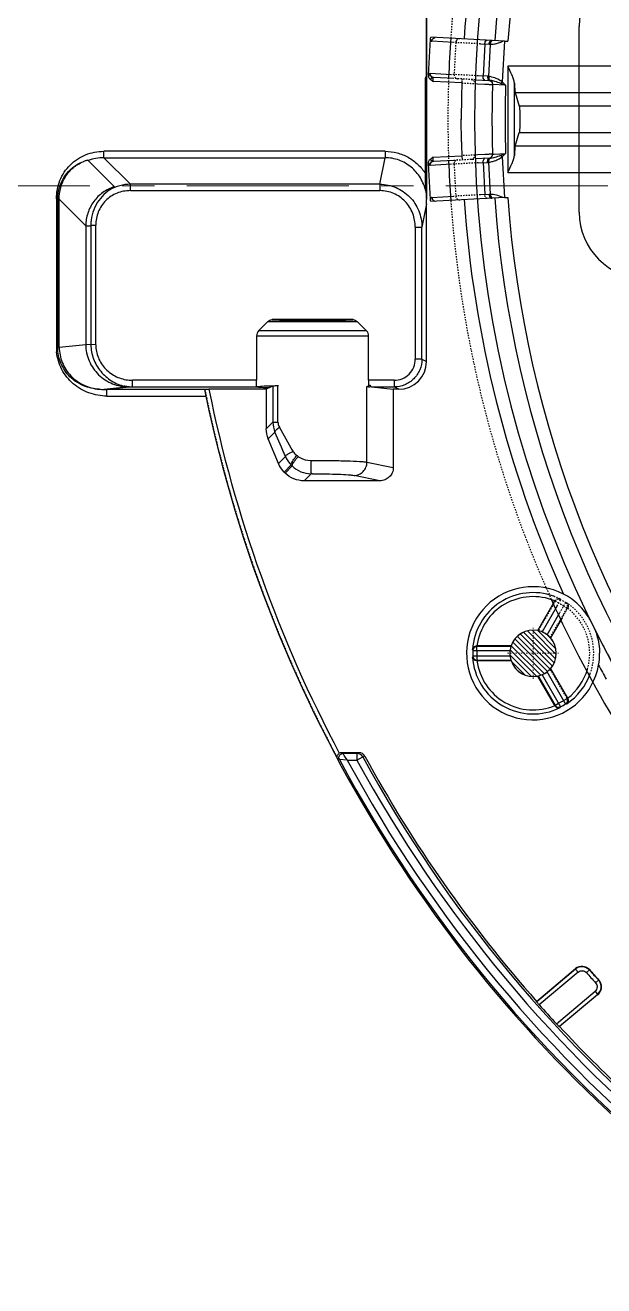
# Model space of a CAD drawing. Header units: millimetres. Extents: x 2432 to 4206, y 1282 to 1824.
# Drawn here: x 3721.6 to 3765.1, y 1462.1 to 1557 of the extents above; entities that cross this region are included whole.
import ezdxf

# ---------------------------------------------------------------- set-up
doc = ezdxf.new("R2010")
doc.units = ezdxf.units.MM
doc.linetypes.add('CENTER', pattern=[0.6, 0.375, -0.075, 0.075, -0.075])
doc.linetypes.add('HIDDEN', pattern=[0.2, 0.1, -0.1])
doc.layers.add('21', color=7, linetype='Continuous')
doc.layers.add('insert', color=85, linetype='Continuous', lineweight=20)

# ---------------------------------------------------------------- blocks, each defined once
blk = doc.blocks.new('insert_cir_3.5')
at = {"layer": 'insert'}
h = blk.add_hatch(dxfattribs=at)
h.set_pattern_fill('_ANSI31', color=123, scale=0.0875, angle=90, style=0)
h.set_pattern_definition([(135, (-3527.1127, 221.18007), (-0.196443103, -0.196443103), [])])
h.paths.add_polyline_path([(-1.75, 0, 1), (1.75, 0, 1)])
at = {"layer": 'insert', "color": 1, "linetype": 'CENTER', "ltscale": 0.108846}
for p, q in [((0, -1.925), (0, 1.925)), ((-1.925, 0), (1.925, 0))]:
    blk.add_line(p, q, dxfattribs=at)
at = {"layer": 'insert'}
blk.add_circle((0, 0), 1.75, dxfattribs=at)

msp = doc.modelspace()

# ---------------------------------------------------------------- linework, layer by layer
at = {"color": 6}
msp.add_line((3763.285, 1542.886), (3763.285, 1556.886), dxfattribs=at)
for centre, start, end in [((3768.285, 1556.886), 90, 180), ((3768.285, 1542.886), 180, 270)]:
    msp.add_arc(centre, 5, start, end, dxfattribs=at)
at = {"layer": '21', "color": 7, "linetype": 'Continuous'}
for p, q in [((3751.773, 1569.735), (3751.773, 1543.86)), ((3751.757, 1563.829), (3751.757, 1553.147)), ((3751.932, 1553.217), (3752.073, 1555.913)), ((3757.653, 1555.775), (3752.105, 1556.066)), ((3753.852, 1555.672), (3752.195, 1555.759)), ((3755.854, 1555.567), (3756.505, 1555.533)), ((3756.174, 1555.551), (3756.048, 1553.142)), ((3756.475, 1553.115), (3756.602, 1555.532)), ((3757.65, 1555.775), (3757.489, 1552.701)), ((3757.65, 1555.775), (3757.912, 1555.762)), ((3757.901, 1553.898), (3757.901, 1545.874)), ((3766.348, 1553.898), (3757.901, 1553.898)), ((3751.757, 1553.147), (3751.715, 1553.006)), ((3751.715, 1545.792), (3751.715, 1553.006)), ((3752.069, 1553.35), (3753.663, 1553.267)), ((3752.275, 1552.736), (3752.29, 1553.028)), ((3754.445, 1552.622), (3752.275, 1552.736)), ((3753.845, 1552.955), (3752.339, 1553.034)), ((3754.453, 1552.777), (3754.445, 1552.622)), ((3755.449, 1552.871), (3756.518, 1552.815)), ((3756.379, 1553.125), (3755.665, 1553.162)), ((3757.489, 1552.701), (3757.385, 1552.587)), ((3755.434, 1552.576), (3755.618, 1552.567)), ((3755.618, 1552.567), (3756.172, 1552.538)), ((3756.172, 1552.538), (3756.459, 1552.523)), ((3756.459, 1552.523), (3756.502, 1552.52)), ((3756.502, 1552.52), (3756.756, 1552.507)), ((3757.744, 1552.449), (3756.756, 1552.507)), ((3758.401, 1547.171), (3758.401, 1552.601)), ((3758.463, 1551.918), (3758.773, 1550.876)), ((3758.463, 1551.918), (3766.29, 1551.918)), ((3766.083, 1550.876), (3758.773, 1550.876)), ((3754.418, 1548.184), (3754.402, 1549.886)), ((3758.463, 1547.854), (3758.773, 1548.896)), ((3758.773, 1548.896), (3766.083, 1548.896)), ((3727.483, 1546.997), (3727.483, 1547.48)), ((3748.666, 1547.48), (3727.483, 1547.48)), ((3727.483, 1546.997), (3729.48, 1545.001)), ((3727.483, 1546.997), (3748.666, 1546.997)), ((3748.275, 1545.001), (3748.666, 1546.997)), ((3748.666, 1547.48), (3748.666, 1546.997)), ((3752.275, 1547.036), (3754.445, 1547.15)), ((3752.29, 1546.744), (3752.275, 1547.036)), ((3754.445, 1547.15), (3754.461, 1546.849)), ((3755.618, 1547.205), (3755.434, 1547.196)), ((3756.172, 1547.234), (3755.618, 1547.205)), ((3756.207, 1547.236), (3756.172, 1547.234)), ((3756.459, 1547.249), (3756.207, 1547.236)), ((3756.502, 1547.252), (3756.459, 1547.249)), ((3756.756, 1547.265), (3756.502, 1547.252)), ((3756.756, 1547.265), (3756.876, 1547.272)), ((3756.876, 1547.272), (3757.744, 1547.323)), ((3757.385, 1547.185), (3757.744, 1547.323)), ((3757.489, 1547.071), (3757.385, 1547.185)), ((3757.489, 1547.071), (3757.65, 1543.997)), ((3766.29, 1547.854), (3758.463, 1547.854)), ((3726.306, 1546.787), (3728.28, 1544.814)), ((3752.073, 1543.859), (3751.932, 1546.556)), ((3753.663, 1546.505), (3752.069, 1546.422)), ((3752.339, 1546.738), (3753.845, 1546.817)), ((3756.518, 1546.957), (3755.449, 1546.901)), ((3755.665, 1546.61), (3756.379, 1546.647)), ((3756.048, 1546.63), (3756.174, 1544.221)), ((3756.602, 1544.24), (3756.475, 1546.657)), ((3757.901, 1545.874), (3766.348, 1545.874)), ((3729.48, 1544.518), (3729.48, 1545.001)), ((3748.275, 1545.001), (3729.48, 1545.001)), ((3729.48, 1544.518), (3748.275, 1544.518)), ((3748.275, 1545.001), (3748.275, 1544.518)), ((3756.505, 1544.239), (3755.854, 1544.205)), ((3723.909, 1543.906), (3723.909, 1532.724)), ((3723.909, 1543.906), (3724.005, 1543.906)), ((3724.005, 1532.724), (3724.005, 1543.906)), ((3724.005, 1543.866), (3724.122, 1543.866)), ((3724.122, 1532.728), (3724.122, 1543.866)), ((3726.118, 1541.869), (3724.122, 1543.866)), ((3751.788, 1543.532), (3751.442, 1541.76)), ((3751.788, 1531.662), (3751.788, 1543.532)), ((3757.653, 1543.997), (3752.105, 1543.706)), ((3752.195, 1544.013), (3753.852, 1544.1)), ((3757.65, 1543.997), (3757.912, 1544.011)), ((3726.118, 1541.869), (3726.118, 1532.923)), ((3726.118, 1541.869), (3726.506, 1541.869)), ((3726.506, 1541.91), (3726.506, 1532.919)), ((3726.506, 1541.91), (3726.872, 1541.91)), ((3726.872, 1532.919), (3726.872, 1541.91)), ((3750.942, 1541.76), (3750.942, 1531.834)), ((3750.942, 1541.76), (3751.442, 1541.76)), ((3751.442, 1531.835), (3751.442, 1541.76)), ((3739.132, 1533.953), (3739.843, 1534.664)), ((3739.843, 1534.664), (3746.562, 1534.664)), ((3746.258, 1534.808), (3740.147, 1534.808)), ((3746.562, 1534.664), (3747.274, 1533.953)), ((3747.274, 1533.953), (3739.132, 1533.953)), ((3724.122, 1532.728), (3726.118, 1532.923)), ((3726.872, 1532.919), (3726.118, 1532.923)), ((3738.984, 1533.598), (3738.984, 1530.236)), ((3738.984, 1533.598), (3747.421, 1533.598)), ((3747.421, 1530.236), (3747.421, 1533.598)), ((3724.122, 1532.728), (3723.909, 1532.724)), ((3751.442, 1531.835), (3750.942, 1531.835)), ((3751.442, 1531.835), (3751.788, 1531.662)), ((3729.648, 1529.737), (3729.648, 1530.236)), ((3738.984, 1530.236), (3729.648, 1530.236)), ((3749.342, 1530.236), (3747.421, 1530.236)), ((3749.342, 1530.236), (3749.342, 1529.737)), ((3729.376, 1529.74), (3727.48, 1529.555)), ((3729.648, 1529.737), (3727.714, 1529.548)), ((3727.714, 1529.048), (3727.714, 1529.548)), ((3735.077, 1529.548), (3727.714, 1529.548)), ((3727.714, 1529.048), (3735.167, 1529.048)), ((3729.648, 1529.737), (3739.03, 1529.737)), ((3735.077, 1529.548), (3735.084, 1529.556)), ((3739.715, 1529.564), (3735.39, 1529.564)), ((3739.953, 1529.687), (3739.715, 1529.564)), ((3739.715, 1529.564), (3739.715, 1526.591)), ((3739.953, 1529.691), (3740.214, 1529.821)), ((3740.214, 1529.821), (3740.214, 1527.09)), ((3740.597, 1527.09), (3740.597, 1529.84)), ((3747.298, 1524.079), (3747.298, 1529.78)), ((3747.424, 1529.753), (3747.424, 1529.879)), ((3747.424, 1529.879), (3747.553, 1529.879)), ((3747.424, 1529.753), (3747.553, 1529.753)), ((3747.553, 1529.879), (3747.553, 1529.753)), ((3747.637, 1529.737), (3749.282, 1529.564)), ((3747.637, 1529.737), (3749.342, 1529.737)), ((3749.282, 1529.564), (3749.282, 1523.662)), ((3749.688, 1529.564), (3749.282, 1529.564)), ((3749.688, 1529.564), (3749.342, 1529.737)), ((3739.715, 1526.591), (3740.214, 1527.09)), ((3740.214, 1527.09), (3740.597, 1527.09)), ((3740.371, 1526.325), (3739.868, 1525.822)), ((3740.628, 1523.986), (3739.867, 1525.823)), ((3740.628, 1523.985), (3741.153, 1524.51)), ((3743.061, 1524.207), (3743.203, 1524.207)), ((3741.063, 1523.333), (3741.593, 1523.863)), ((3741.14, 1523.256), (3741.063, 1523.333)), ((3741.671, 1523.787), (3741.14, 1523.256)), ((3747.298, 1524.079), (3749.282, 1523.662)), ((3743.095, 1523.204), (3742.56, 1522.669)), ((3748.271, 1522.669), (3742.563, 1522.669)), ((3743.201, 1523.204), (3743.095, 1523.204)), ((3748.26, 1522.669), (3746.323, 1523.076)), ((3760.162, 1511.401), (3761.447, 1513.627)), ((3761.626, 1513.259), (3760.493, 1511.298)), ((3760.868, 1511.082), (3761.834, 1512.755)), ((3761.998, 1512.361), (3761.123, 1510.846)), ((3755.254, 1509.974), (3755.286, 1509.918)), ((3758.153, 1510.241), (3755.578, 1510.241)), ((3755.587, 1509.902), (3755.587, 1510.204)), ((3758.076, 1510.204), (3755.587, 1510.204)), ((3755.286, 1509.454), (3755.254, 1509.398)), ((3755.285, 1509.902), (3758.076, 1509.902)), ((3758.076, 1509.47), (3755.285, 1509.47)), ((3755.578, 1509.131), (3758.153, 1509.131)), ((3755.587, 1509.47), (3755.587, 1509.169)), ((3755.587, 1509.169), (3758.076, 1509.169)), ((3760.493, 1508.074), (3761.889, 1505.657)), ((3762.264, 1505.873), (3760.868, 1508.29)), ((3761.123, 1508.526), (3762.408, 1506.3)), ((3761.447, 1505.745), (3760.162, 1507.971)), ((3760.233, 1507.923), (3761.477, 1505.768)), ((3762.113, 1506.135), (3762.374, 1506.285)), ((3761.477, 1505.768), (3761.738, 1505.918)), ((3761.842, 1505.594), (3761.875, 1505.65)), ((3762.277, 1505.882), (3762.341, 1505.882)), ((3745.222, 1501.701), (3745.088, 1501.76)), ((3745.819, 1501.644), (3745.222, 1501.701)), ((3746.701, 1502.199), (3745.365, 1502.199)), ((3746.544, 1502.144), (3745.487, 1502.144)), ((3745.819, 1501.644), (3746.544, 1501.644)), ((3746.544, 1502.144), (3746.701, 1502.199)), ((3746.544, 1502.144), (3746.544, 1501.644)), ((3746.544, 1501.644), (3746.983, 1501.883)), ((3746.983, 1501.883), (3747.14, 1501.938)), ((3760.08, 1483.477), (3763.016, 1485.942)), ((3763.014, 1485.914), (3760.084, 1483.455)), ((3763.206, 1485.685), (3760.271, 1483.222)), ((3763.016, 1485.942), (3763.014, 1485.914)), ((3763.014, 1485.914), (3763.206, 1485.685)), ((3763.828, 1485.641), (3764.05, 1485.841)), ((3764.05, 1485.841), (3764.052, 1485.869)), ((3764.739, 1485.084), (3764.519, 1484.882)), ((3764.768, 1485.083), (3764.739, 1485.084)), ((3760.084, 1483.455), (3760.08, 1483.477)), ((3761.567, 1481.793), (3764.477, 1484.235)), ((3761.782, 1481.583), (3764.669, 1484.006)), ((3764.698, 1484.004), (3761.804, 1481.576)), ((3764.477, 1484.235), (3764.669, 1484.006)), ((3764.669, 1484.006), (3764.698, 1484.004)), ((3761.782, 1481.583), (3761.804, 1481.576))]:
    msp.add_line(p, q, dxfattribs=at)
at = {"layer": '21', "color": 8, "linetype": 'HIDDEN'}
for p, q in [((3755.854, 1555.567), (3753.852, 1555.672)), ((3753.987, 1555.665), (3753.861, 1553.257)), ((3755.665, 1553.162), (3753.663, 1553.267)), ((3755.449, 1552.871), (3753.845, 1552.955)), ((3754.461, 1552.923), (3754.453, 1552.777)), ((3755.665, 1546.61), (3753.663, 1546.505)), ((3753.845, 1546.817), (3755.449, 1546.901)), ((3753.861, 1546.516), (3753.987, 1544.107)), ((3755.854, 1544.205), (3753.852, 1544.1)), ((3738.982, 1529.753), (3738.982, 1529.879)), ((3739.003, 1529.747), (3738.994, 1529.753)), ((3747.294, 1529.78), (3747.553, 1529.753)), ((3736.163, 1524.823), (3736.205, 1524.657)), ((3761.875, 1513.722), (3761.842, 1513.778)), ((3761.477, 1513.604), (3760.2, 1511.393)), ((3761.097, 1510.875), (3762.374, 1513.087)), ((3761.738, 1513.454), (3761.477, 1513.604)), ((3761.626, 1513.259), (3761.889, 1513.715)), ((3762.264, 1513.499), (3761.834, 1512.755)), ((3762.408, 1513.072), (3761.998, 1512.361)), ((3762.374, 1513.087), (3762.113, 1513.238)), ((3762.341, 1513.49), (3762.277, 1513.49)), ((3758.141, 1510.204), (3758.076, 1510.204)), ((3758.076, 1509.169), (3758.141, 1509.169)), ((3762.374, 1506.285), (3761.097, 1508.497)), ((3760.2, 1507.98), (3760.233, 1507.923)), ((3745.365, 1502.199), (3745.487, 1502.144))]:
    msp.add_line(p, q, dxfattribs=at)
for centre, radius, start, end in [((3841.218, 1549.886), 87.821, 218.45894, 155.70987), ((3841.218, 1549.886), 87.821, 163.41825, 175.99977), ((3841.218, 1549.886), 87.821, 177.96806, 182.03194), ((3841.218, 1549.886), 87.821, 184.00023, 204.28941), ((3835.188, 1549.886), 102.147, 191.48202, 194.20348), ((3835.188, 1549.886), 102.147, 194.29903, 208.10835), ((3759.813, 1509.686), 4.568, 63.61568, 70.12934), ((3761.739, 1513.453), 0.302, 90.14585, 149.88313), ((3759.813, 1509.686), 4.231, 57.06867, 62.93133), ((3759.813, 1509.686), 4.533, 57.06867, 62.93133), ((3762.112, 1513.237), 0.302, 359.98784, 56.94687), ((3759.813, 1509.686), 4.568, 340.41084, 56.38432), ((3759.813, 1509.686), 4.266, 343.82563, 52.52313), ((3759.813, 1509.686), 1.75, 77.19948, 78.49609), ((3759.813, 1509.686), 1.75, 161.50391, 162.80052), ((3759.813, 1509.686), 1.75, 41.50391, 42.80052), ((3759.813, 1509.686), 1.75, 197.19948, 198.49609), ((3759.813, 1509.686), 1.75, 317.19948, 318.49609), ((3759.813, 1509.686), 1.75, 281.50391, 282.80052)]:
    msp.add_arc(centre, radius, start, end, dxfattribs=at)
at = {"layer": '21', "color": 7, "linetype": 'Continuous'}
for centre, radius, start, end in [((3841.218, 1549.886), 85.811, 91.12889, 269.34896), ((3841.218, 1549.886), 84.503, 92.75328, 175.97781), ((3841.218, 1549.886), 83.513, 92.75328, 175.96569), ((3841.218, 1549.886), 86.816, 156.29691, 176.00504), ((3841.218, 1549.886), 87.821, 175.99977, 177.96806), ((3756.556, 1557.629), 2.096, 279.94953, 288.33478), ((3752.37, 1553.194), 0.439, 177.02406, 192.25722), ((3756.024, 1550.143), 3.006, 79.40435, 81.36225), ((3841.218, 1549.886), 86.816, 178.19397, 180.00028), ((3841.218, 1549.886), 84.503, 178.22236, 181.77764), ((3794.525, 1648.585), 102.931, 248.84897, 249.0631), ((3841.218, 1549.886), 83.513, 178.2412, 181.7588), ((3841.218, 1549.886), 86.816, 181.12348, 181.80603), ((3756.459, 1547.247), 0.293, 272.96548, 304.03959), ((3756.451, 1547.255), 0.305, 333.25209, 1.91174), ((3841.218, 1549.886), 87.821, 182.03194, 184.00023), ((3729.512, 1541.817), 3.183, 90.59119, 119.85594), ((3756.506, 1541.657), 2.584, 85.65025, 87.87395), ((3841.218, 1549.886), 86.816, 183.99496, 204.30865), ((3841.218, 1549.886), 84.503, 184.02219, 219.32603), ((3841.218, 1549.886), 83.513, 184.03431, 218.97499), ((3739.487, 1533.598), 0.502, 134.96984, 180.00267), ((3746.919, 1533.598), 0.502, 0.00366, 45.0241), ((3729.482, 1532.919), 2.61, 180.00166, 185.57907), ((3727.486, 1532.724), 3.577, 180.00166, 185.57907), ((3727.711, 1532.934), 3.386, 266.08492, 270.05213), ((3729.654, 1533.037), 3.3, 258.87071, 269.89047), ((3835.188, 1549.886), 102.168, 191.76869, 231.29833), ((3835.188, 1549.886), 101.845, 191.5101, 207.94442), ((3554.026, 1444.908), 203.355, 23.04431, 23.60138), ((3587.177, 1438.704), 176.96, 29.14719, 29.82267), ((3743.094, 1525.233), 2.03, 225.45225, 270.00718), ((3759.813, 1509.686), 5.014, 62.87074, 349.69798), ((3759.813, 1509.686), 4.568, 70.12934, 176.38432), ((3759.813, 1509.686), 4.266, 67.47661, 172.52304), ((3841.218, 1549.886), 87.821, 204.28941, 218.45894), ((3758.868, 1509.22), 6.035, 21.55366, 30.49162), ((3759.813, 1509.686), 1.75, 78.49609, 161.50391), ((3759.813, 1509.686), 1.75, 42.80052, 77.19948), ((3843.667, 1551.12), 88.573, 206.61709, 207.06133), ((3755.587, 1509.902), 0.302, 90.08338, 176.93982), ((3759.813, 1509.686), 1.75, 162.80052, 197.19948), ((3759.813, 1509.686), 1.75, 318.49609, 41.50391), ((3759.813, 1509.686), 4.568, 183.61568, 296.38432), ((3759.813, 1509.686), 4.533, 177.06867, 182.93133), ((3755.587, 1509.47), 0.302, 183.07351, 269.88719), ((3759.813, 1509.686), 4.231, 177.06867, 182.93133), ((3759.813, 1509.686), 4.266, 187.47672, 292.52313), ((3759.813, 1509.686), 1.75, 198.49609, 281.50391), ((3759.983, 1509.649), 4.84, 349.77123, 0.44231), ((3759.813, 1509.686), 1.75, 282.80052, 317.19948), ((3759.813, 1509.686), 4.568, 303.61568, 340.41084), ((3759.813, 1509.686), 4.266, 307.47661, 343.82563), ((3841.04, 1549.795), 86.616, 208.25681, 209.05872), ((3761.738, 1505.919), 0.302, 210.11803, 269.92119), ((3759.813, 1509.686), 4.231, 297.06867, 302.93133), ((3759.813, 1509.686), 4.533, 297.06867, 302.93133), ((3762.112, 1506.135), 0.302, 303.0563, 0.03461), ((3835.188, 1549.886), 102.057, 208.17339, 231.28811), ((3835.188, 1549.886), 101.558, 208.36053, 231.24168), ((3746.544, 1501.645), 0.5, 28.50296, 89.93552), ((3835.188, 1549.886), 100.92, 208.55606, 231.18179), ((3746.701, 1501.699), 0.5, 28.58335, 90.02975), ((3835.188, 1549.886), 100.421, 208.55606, 231.13434), ((3835.188, 1549.886), 100.256, 208.5715, 221.48229), ((3763.494, 1485.338), 0.749, 42.16975, 129.82661), ((3835.188, 1549.886), 96.019, 221.99643, 222.60916), ((3835.188, 1549.886), 95.72, 221.99639, 222.60916), ((3835.188, 1549.886), 95.7, 221.98499, 222.6216), ((3764.185, 1484.579), 0.75, 310.21721, 42.39169), ((3835.188, 1549.886), 100.283, 221.66415, 222.76622), ((3835.188, 1549.886), 100.256, 222.9494, 231.11861)]:
    msp.add_arc(centre, radius, start, end, dxfattribs=at)
for centre, major_axis, ratio, start_param, end_param in [((3758.481, 1553.898), (0, 2.01), 0.052408, -4.01149, -3.316126), ((3758.481, 1545.874), (0, 2.01), 0.052408, 0.174533, 0.869897), ((3748.584, 1543.487), (0.637, 3.255), 0.964691, -1.37076, -1.271659), ((3749.685, 1531.664), (1.882, -0.94), 0.998288, -1.106738, 0.462689), ((3747.64, 1530.236), (0, 0.5), 0.249328, 2.366195, 3.115413)]:
    msp.add_ellipse(centre, major_axis=major_axis, ratio=ratio, start_param=start_param, end_param=end_param, dxfattribs=at)
for points in [[(3752.073, 1555.913), (3752.076, 1555.965), (3752.087, 1556.017), (3752.105, 1556.066)], [(3752.147, 1555.78), (3752.161, 1555.769), (3752.178, 1555.761), (3752.195, 1555.759)], [(3756.505, 1555.533), (3756.537, 1555.532), (3756.57, 1555.531), (3756.602, 1555.532)], [(3757.215, 1555.64), (3757.331, 1555.678), (3757.444, 1555.727), (3757.554, 1555.78)], [(3751.952, 1553.254), (3751.945, 1553.241), (3751.938, 1553.229), (3751.932, 1553.216)], [(3752.054, 1552.914), (3751.995, 1552.956), (3751.957, 1553.03), (3751.941, 1553.101)], [(3752.069, 1553.35), (3752.052, 1553.351), (3752.034, 1553.344), (3752.02, 1553.335)], [(3752.145, 1552.961), (3752.115, 1552.945), (3752.084, 1552.929), (3752.054, 1552.914)], [(3752.054, 1552.914), (3752.104, 1552.879), (3752.151, 1552.84), (3752.198, 1552.801)], [(3752.198, 1552.801), (3752.224, 1552.78), (3752.251, 1552.759), (3752.275, 1552.736)], [(3752.339, 1553.034), (3752.323, 1553.035), (3752.306, 1553.033), (3752.29, 1553.028)], [(3756.475, 1553.115), (3756.443, 1553.12), (3756.411, 1553.123), (3756.379, 1553.125)], [(3756.582, 1552.81), (3756.56, 1552.812), (3756.539, 1552.814), (3756.518, 1552.815)], [(3756.615, 1552.772), (3756.658, 1552.746), (3756.695, 1552.706), (3756.719, 1552.661)], [(3757.744, 1552.449), (3757.661, 1552.535), (3757.577, 1552.62), (3757.489, 1552.701)], [(3727.483, 1546.997), (3727.085, 1547.001), (3726.678, 1546.93), (3726.306, 1546.787)], [(3752.275, 1547.036), (3752.227, 1546.995), (3752.179, 1546.955), (3752.13, 1546.916)], [(3757.489, 1547.071), (3757.577, 1547.152), (3757.661, 1547.237), (3757.744, 1547.323)], [(3752.02, 1546.437), (3752.034, 1546.428), (3752.052, 1546.421), (3752.069, 1546.422)], [(3752.13, 1546.916), (3752.105, 1546.896), (3752.08, 1546.877), (3752.054, 1546.859)], [(3752.29, 1546.744), (3752.306, 1546.739), (3752.323, 1546.737), (3752.339, 1546.738)], [(3756.379, 1546.647), (3756.411, 1546.649), (3756.443, 1546.652), (3756.475, 1546.657)], [(3756.518, 1546.957), (3756.539, 1546.958), (3756.56, 1546.96), (3756.582, 1546.962)], [(3756.602, 1544.24), (3756.57, 1544.241), (3756.537, 1544.24), (3756.505, 1544.239)], [(3756.924, 1544.206), (3756.851, 1544.219), (3756.777, 1544.228), (3756.702, 1544.234)], [(3752.089, 1543.901), (3752.083, 1543.887), (3752.078, 1543.873), (3752.073, 1543.859)], [(3752.105, 1543.706), (3752.087, 1543.755), (3752.076, 1543.807), (3752.073, 1543.859)], [(3739.843, 1534.664), (3739.922, 1534.743), (3740.035, 1534.797), (3740.147, 1534.808)], [(3746.258, 1534.808), (3746.37, 1534.797), (3746.483, 1534.743), (3746.562, 1534.664)], [(3740.214, 1527.09), (3740.214, 1526.83), (3740.269, 1526.564), (3740.371, 1526.325)], [(3739.867, 1525.823), (3739.768, 1526.064), (3739.715, 1526.33), (3739.715, 1526.591)], [(3741.153, 1524.51), (3741.255, 1524.269), (3741.407, 1524.045), (3741.593, 1523.863)], [(3741.063, 1523.333), (3740.878, 1523.518), (3740.728, 1523.744), (3740.628, 1523.986)], [(3741.593, 1523.863), (3741.619, 1523.838), (3741.644, 1523.812), (3741.671, 1523.787)], [(3755.578, 1510.241), (3755.571, 1510.23), (3755.579, 1510.214), (3755.587, 1510.204)], [(3762.414, 1506.135), (3762.414, 1506.187), (3762.399, 1506.24), (3762.374, 1506.285)], [(3761.842, 1505.594), (3761.802, 1505.576), (3761.756, 1505.568), (3761.712, 1505.57)], [(3761.738, 1505.617), (3761.785, 1505.617), (3761.833, 1505.629), (3761.875, 1505.65)], [(3745.365, 1502.199), (3745.314, 1502.199), (3745.262, 1502.185), (3745.217, 1502.16)], [(3745.336, 1502.102), (3745.381, 1502.129), (3745.435, 1502.144), (3745.487, 1502.144)]]:
    msp.add_open_spline(points, degree=3, dxfattribs=at)
for points, knots in [([(3752.073, 1555.913), (3752.078, 1555.898), (3752.095, 1555.851), (3752.12, 1555.802), (3752.147, 1555.78)], [0, 0, 0, 0, 0.307551, 1, 1, 1, 1]), ([(3752.195, 1555.759), (3752.198, 1555.814), (3752.231, 1555.917), (3752.31, 1555.99), (3752.351, 1556.012)], [0, 0, 0, 0, 0.537379, 1, 1, 1, 1]), ([(3756.174, 1555.551), (3756.176, 1555.589), (3756.19, 1555.697), (3756.267, 1555.848), (3756.345, 1555.844)], [0, 0, 0, 0, 0.330164, 1, 1, 1, 1]), ([(3756.505, 1555.533), (3756.508, 1555.583), (3756.524, 1555.673), (3756.566, 1555.76), (3756.596, 1555.789)], [0, 0, 0, 0, 0.538305, 1, 1, 1, 1]), ([(3756.602, 1555.532), (3756.602, 1555.579), (3756.611, 1555.665), (3756.644, 1555.747), (3756.668, 1555.778)], [0, 0, 0, 0, 0.539199, 1, 1, 1, 1]), ([(3756.602, 1555.532), (3756.628, 1555.533), (3756.733, 1555.539), (3756.839, 1555.551), (3756.918, 1555.565)], [0, 0, 0, 0, 0.241443, 1, 1, 1, 1]), ([(3758.401, 1552.601), (3758.396, 1552.705), (3758.344, 1552.92), (3758.175, 1553.353), (3758.011, 1553.677), (3757.901, 1553.898)], [0, 0, 0, 0, 0.222097, 0.469787, 1, 1, 1, 1]), ([(3752.02, 1553.335), (3752.013, 1553.33), (3751.987, 1553.306), (3751.966, 1553.277), (3751.952, 1553.254)], [0, 0, 0, 0, 0.216476, 1, 1, 1, 1]), ([(3752.02, 1553.335), (3752.021, 1553.261), (3752.08, 1553.113), (3752.219, 1553.037), (3752.29, 1553.028)], [0, 0, 0, 0, 0.507021, 1, 1, 1, 1]), ([(3752.339, 1553.034), (3752.266, 1553.038), (3752.114, 1553.114), (3752.065, 1553.274), (3752.069, 1553.35)], [0, 0, 0, 0, 0.491006, 1, 1, 1, 1]), ([(3752.29, 1553.028), (3752.279, 1553.024), (3752.228, 1553.006), (3752.181, 1552.981), (3752.145, 1552.961)], [0, 0, 0, 0, 0.224511, 1, 1, 1, 1]), ([(3756.061, 1552.99), (3756.058, 1553.002), (3756.049, 1553.052), (3756.046, 1553.103), (3756.048, 1553.142)], [0, 0, 0, 0, 0.240255, 1, 1, 1, 1]), ([(3756.187, 1552.833), (3756.174, 1552.833), (3756.104, 1552.858), (3756.074, 1552.935), (3756.061, 1552.99)], [0, 0, 0, 0, 0.196305, 1, 1, 1, 1]), ([(3756.379, 1553.125), (3756.376, 1553.075), (3756.383, 1552.982), (3756.417, 1552.892), (3756.444, 1552.859)], [0, 0, 0, 0, 0.539243, 1, 1, 1, 1]), ([(3756.444, 1552.859), (3756.449, 1552.853), (3756.469, 1552.832), (3756.497, 1552.816), (3756.518, 1552.815)], [0, 0, 0, 0, 0.292375, 1, 1, 1, 1]), ([(3756.475, 1553.115), (3756.472, 1553.089), (3756.469, 1553.003), (3756.484, 1552.913), (3756.516, 1552.863)], [0, 0, 0, 0, 0.309923, 1, 1, 1, 1]), ([(3756.474, 1552.818), (3756.486, 1552.817), (3756.535, 1552.811), (3756.583, 1552.792), (3756.615, 1552.772)], [0, 0, 0, 0, 0.237051, 1, 1, 1, 1]), ([(3756.516, 1552.863), (3756.52, 1552.856), (3756.537, 1552.833), (3756.561, 1552.815), (3756.582, 1552.81)], [0, 0, 0, 0, 0.270176, 1, 1, 1, 1]), ([(3757.489, 1552.701), (3757.35, 1552.801), (3757.061, 1552.975), (3756.736, 1553.068), (3756.577, 1553.098)], [0, 0, 0, 0, 0.514084, 1, 1, 1, 1]), ([(3757.385, 1552.587), (3757.238, 1552.644), (3756.973, 1552.729), (3756.701, 1552.796), (3756.582, 1552.81)], [0, 0, 0, 0, 0.567424, 1, 1, 1, 1]), ([(3756.719, 1552.661), (3756.725, 1552.649), (3756.747, 1552.6), (3756.757, 1552.546), (3756.756, 1552.507)], [0, 0, 0, 0, 0.260891, 1, 1, 1, 1]), ([(3758.773, 1550.876), (3758.784, 1550.837), (3758.792, 1550.721), (3758.807, 1550.507), (3758.814, 1550.216), (3758.816, 1550.001), (3758.816, 1549.886)], [0, 0, 0, 0, 0.121564, 0.348054, 0.653482, 1, 1, 1, 1]), ([(3758.816, 1549.886), (3758.816, 1549.772), (3758.814, 1549.556), (3758.807, 1549.265), (3758.792, 1549.051), (3758.784, 1548.935), (3758.773, 1548.896)], [0, 0, 0, 0, 0.346521, 0.651949, 0.878439, 1, 1, 1, 1]), ([(3723.909, 1543.906), (3723.916, 1544.372), (3724.081, 1545.316), (3724.875, 1546.514), (3726.073, 1547.308), (3727.017, 1547.474), (3727.483, 1547.48)], [0, 0, 0, 0, 0.25008, 0.500017, 0.749936, 1, 1, 1, 1]), ([(3748.666, 1547.48), (3748.968, 1547.478), (3749.574, 1547.401), (3750.426, 1547.063), (3751.162, 1546.517), (3751.549, 1546.045), (3751.715, 1545.792)], [0, 0, 0, 0, 0.249904, 0.500011, 0.750063, 1, 1, 1, 1]), ([(3751.738, 1544.465), (3751.658, 1544.822), (3751.381, 1545.505), (3750.665, 1546.326), (3749.732, 1546.869), (3749.021, 1546.998), (3748.666, 1546.997)], [0, 0, 0, 0, 0.256762, 0.505502, 0.751218, 1, 1, 1, 1]), ([(3756.582, 1546.962), (3756.6, 1546.964), (3756.68, 1546.975), (3756.76, 1546.992), (3756.821, 1547.007)], [0, 0, 0, 0, 0.226695, 1, 1, 1, 1]), ([(3756.623, 1547.004), (3756.654, 1547.025), (3756.691, 1547.062), (3756.717, 1547.106), (3756.723, 1547.118)], [0, 0, 0, 0, 0.739131, 1, 1, 1, 1]), ([(3756.821, 1547.007), (3756.863, 1547.018), (3757.054, 1547.069), (3757.242, 1547.129), (3757.385, 1547.185)], [0, 0, 0, 0, 0.221744, 1, 1, 1, 1]), ([(3756.828, 1546.735), (3756.945, 1546.77), (3757.177, 1546.864), (3757.386, 1546.998), (3757.489, 1547.071)], [0, 0, 0, 0, 0.493072, 1, 1, 1, 1]), ([(3757.901, 1545.874), (3758.011, 1546.095), (3758.175, 1546.419), (3758.344, 1546.852), (3758.396, 1547.067), (3758.401, 1547.171)], [0, 0, 0, 0, 0.53022, 0.777915, 1, 1, 1, 1]), ([(3724.005, 1543.906), (3724.005, 1544.204), (3724.107, 1544.805), (3724.611, 1545.884), (3725.355, 1546.502), (3725.91, 1546.695)], [0, 0, 0, 0, 0.252089, 0.504135, 1, 1, 1, 1]), ([(3724.122, 1543.866), (3724.119, 1544.161), (3724.193, 1544.755), (3724.549, 1545.578), (3725.134, 1546.26), (3725.643, 1546.579), (3725.914, 1546.697)], [0, 0, 0, 0, 0.249965, 0.500006, 0.750021, 1, 1, 1, 1]), ([(3726.306, 1546.787), (3726.293, 1546.807), (3726.214, 1546.785), (3726.13, 1546.77), (3726.019, 1546.737), (3725.949, 1546.71), (3725.914, 1546.697)], [0, 0, 0, 0, 0.176414, 0.444968, 0.720167, 1, 1, 1, 1]), ([(3751.932, 1546.556), (3751.928, 1546.639), (3751.953, 1546.759), (3752.031, 1546.842), (3752.054, 1546.859)], [0, 0, 0, 0, 0.747165, 1, 1, 1, 1]), ([(3751.932, 1546.555), (3751.939, 1546.542), (3751.962, 1546.499), (3751.991, 1546.457), (3752.02, 1546.437)], [0, 0, 0, 0, 0.299544, 1, 1, 1, 1]), ([(3752.02, 1546.437), (3752.021, 1546.507), (3752.076, 1546.655), (3752.216, 1546.735), (3752.29, 1546.744)], [0, 0, 0, 0, 0.481833, 1, 1, 1, 1]), ([(3752.054, 1546.859), (3752.095, 1546.836), (3752.173, 1546.797), (3752.251, 1546.756), (3752.29, 1546.744)], [0, 0, 0, 0, 0.529472, 1, 1, 1, 1]), ([(3752.069, 1546.422), (3752.065, 1546.498), (3752.114, 1546.658), (3752.266, 1546.734), (3752.339, 1546.738)], [0, 0, 0, 0, 0.508996, 1, 1, 1, 1]), ([(3756.048, 1546.63), (3756.046, 1546.669), (3756.048, 1546.777), (3756.109, 1546.935), (3756.187, 1546.939)], [0, 0, 0, 0, 0.330345, 1, 1, 1, 1]), ([(3756.379, 1546.647), (3756.376, 1546.697), (3756.383, 1546.79), (3756.417, 1546.88), (3756.444, 1546.913)], [0, 0, 0, 0, 0.539328, 1, 1, 1, 1]), ([(3756.444, 1546.913), (3756.449, 1546.92), (3756.469, 1546.94), (3756.497, 1546.956), (3756.518, 1546.957)], [0, 0, 0, 0, 0.292312, 1, 1, 1, 1]), ([(3756.475, 1546.657), (3756.47, 1546.703), (3756.471, 1546.79), (3756.495, 1546.876), (3756.516, 1546.909)], [0, 0, 0, 0, 0.540126, 1, 1, 1, 1]), ([(3756.475, 1546.657), (3756.504, 1546.661), (3756.623, 1546.681), (3756.74, 1546.708), (3756.828, 1546.735)], [0, 0, 0, 0, 0.240583, 1, 1, 1, 1]), ([(3756.516, 1546.909), (3756.521, 1546.916), (3756.538, 1546.939), (3756.562, 1546.957), (3756.582, 1546.962)], [0, 0, 0, 0, 0.292669, 1, 1, 1, 1]), ([(3751.738, 1544.465), (3751.731, 1544.563), (3751.728, 1544.771), (3751.717, 1545.213), (3751.715, 1545.558), (3751.715, 1545.792)], [0, 0, 0, 0, 0.221178, 0.47095, 1, 1, 1, 1]), ([(3728.28, 1544.814), (3727.97, 1544.716), (3727.378, 1544.422), (3726.677, 1543.725), (3726.227, 1542.845), (3726.121, 1542.193), (3726.118, 1541.869)], [0, 0, 0, 0, 0.249994, 0.500048, 0.750067, 1, 1, 1, 1]), ([(3727.955, 1544.594), (3727.733, 1544.453), (3727.322, 1544.109), (3726.709, 1543.243), (3726.506, 1542.436), (3726.506, 1541.91)], [0, 0, 0, 0, 0.249693, 0.500755, 1, 1, 1, 1]), ([(3729.48, 1544.518), (3729.139, 1544.513), (3728.45, 1544.393), (3727.576, 1543.813), (3726.997, 1542.939), (3726.876, 1542.25), (3726.872, 1541.91)], [0, 0, 0, 0, 0.25008, 0.500017, 0.749936, 1, 1, 1, 1]), ([(3728.28, 1544.814), (3728.279, 1544.803), (3728.255, 1544.782), (3728.217, 1544.759), (3728.17, 1544.73), (3728.105, 1544.692), (3728.024, 1544.642), (3727.959, 1544.601), (3727.927, 1544.58)], [0, 0, 0, 0, 0.075715, 0.198147, 0.326809, 0.459278, 0.728233, 1, 1, 1, 1]), ([(3748.275, 1545.001), (3748.688, 1545), (3749.522, 1544.825), (3750.578, 1544.108), (3751.272, 1543.028), (3751.441, 1542.182), (3751.442, 1541.76)], [0, 0, 0, 0, 0.247788, 0.496203, 0.746856, 1, 1, 1, 1]), ([(3750.942, 1541.76), (3750.938, 1542.113), (3750.813, 1542.827), (3750.23, 1543.743), (3749.343, 1544.372), (3748.628, 1544.516), (3748.275, 1544.518)], [0, 0, 0, 0, 0.250137, 0.500185, 0.750093, 1, 1, 1, 1]), ([(3751.738, 1544.465), (3751.741, 1544.42), (3751.755, 1544.218), (3751.766, 1544.016), (3751.773, 1543.86)], [0, 0, 0, 0, 0.224155, 1, 1, 1, 1]), ([(3756.505, 1544.239), (3756.508, 1544.19), (3756.524, 1544.099), (3756.566, 1544.014), (3756.595, 1543.984)], [0, 0, 0, 0, 0.537587, 1, 1, 1, 1]), ([(3756.602, 1544.24), (3756.602, 1544.213), (3756.607, 1544.128), (3756.632, 1544.039), (3756.669, 1543.992)], [0, 0, 0, 0, 0.309917, 1, 1, 1, 1]), ([(3757.554, 1543.992), (3757.503, 1544.017), (3757.302, 1544.11), (3757.087, 1544.177), (3756.924, 1544.206)], [0, 0, 0, 0, 0.255166, 1, 1, 1, 1]), ([(3752.195, 1544.013), (3752.185, 1544.012), (3752.133, 1543.995), (3752.105, 1543.941), (3752.089, 1543.901)], [0, 0, 0, 0, 0.190438, 1, 1, 1, 1]), ([(3752.195, 1544.013), (3752.198, 1543.958), (3752.231, 1543.855), (3752.31, 1543.782), (3752.352, 1543.76)], [0, 0, 0, 0, 0.537333, 1, 1, 1, 1]), ([(3740.147, 1534.808), (3740.083, 1534.799), (3740.458, 1534.782), (3740.622, 1534.778), (3741.249, 1534.764), (3742.064, 1534.758), (3743.202, 1534.753), (3744.341, 1534.757), (3745.156, 1534.764), (3745.783, 1534.778), (3745.947, 1534.782), (3746.323, 1534.799), (3746.258, 1534.808)], [0, 0, 0, 0, 0.031948, 0.078365, 0.141496, 0.30621, 0.499976, 0.693736, 0.858495, 0.921652, 0.967943, 1, 1, 1, 1]), ([(3726.118, 1532.923), (3726.118, 1532.504), (3726.293, 1531.657), (3727.029, 1530.599), (3728.112, 1529.903), (3728.957, 1529.741), (3729.376, 1529.74)], [0, 0, 0, 0, 0.250067, 0.500165, 0.750036, 1, 1, 1, 1]), ([(3726.506, 1532.919), (3726.506, 1532.558), (3726.643, 1531.83), (3727.197, 1530.876), (3728.021, 1530.157), (3728.694, 1529.865), (3729.042, 1529.794)], [0, 0, 0, 0, 0.251157, 0.502384, 0.752882, 1, 1, 1, 1]), ([(3727.714, 1529.048), (3727.256, 1529.052), (3726.33, 1529.207), (3725.12, 1529.92), (3724.24, 1531.016), (3723.972, 1531.921), (3723.926, 1532.376)], [0, 0, 0, 0, 0.250115, 0.500163, 0.750088, 1, 1, 1, 1]), ([(3727.131, 1529.566), (3726.728, 1529.593), (3725.918, 1529.761), (3724.869, 1530.445), (3724.174, 1531.491), (3724.005, 1532.315), (3724.005, 1532.724)], [0, 0, 0, 0, 0.247744, 0.498158, 0.748997, 1, 1, 1, 1]), ([(3724.122, 1532.728), (3724.122, 1532.338), (3724.279, 1531.547), (3724.934, 1530.528), (3725.933, 1529.819), (3726.729, 1529.601), (3727.133, 1529.565)], [0, 0, 0, 0, 0.245608, 0.493115, 0.744611, 1, 1, 1, 1]), ([(3726.884, 1532.665), (3726.921, 1532.333), (3727.111, 1531.673), (3727.755, 1530.873), (3728.639, 1530.352), (3729.313, 1530.243), (3729.648, 1530.236)], [0, 0, 0, 0, 0.249943, 0.499904, 0.74989, 1, 1, 1, 1]), ([(3751.442, 1531.835), (3751.442, 1531.559), (3751.327, 1531.008), (3750.857, 1530.321), (3750.169, 1529.851), (3749.618, 1529.737), (3749.342, 1529.737)], [0, 0, 0, 0, 0.253017, 0.499913, 0.746858, 1, 1, 1, 1]), ([(3749.342, 1530.236), (3749.55, 1530.24), (3749.971, 1530.317), (3750.502, 1530.675), (3750.861, 1531.206), (3750.938, 1531.626), (3750.942, 1531.834)], [0, 0, 0, 0, 0.250029, 0.500001, 0.749974, 1, 1, 1, 1]), ([(3738.98, 1529.879), (3738.979, 1529.934), (3738.986, 1530.053), (3738.984, 1530.172), (3738.984, 1530.236)], [0, 0, 0, 0, 0.458032, 1, 1, 1, 1]), ([(3747.421, 1530.236), (3747.421, 1530.203), (3747.421, 1530.084), (3747.424, 1529.965), (3747.424, 1529.879)], [0, 0, 0, 0, 0.276527, 1, 1, 1, 1]), ([(3727.133, 1529.565), (3727.195, 1529.56), (3727.288, 1529.555), (3727.403, 1529.554), (3727.457, 1529.553), (3727.48, 1529.555)], [0, 0, 0, 0, 0.54101, 0.799484, 1, 1, 1, 1]), ([(3729.376, 1529.74), (3729.37, 1529.744), (3729.348, 1529.744), (3729.312, 1529.75), (3729.265, 1529.755), (3729.2, 1529.764), (3729.117, 1529.777), (3729.05, 1529.79), (3729.017, 1529.797)], [0, 0, 0, 0, 0.054424, 0.175824, 0.305925, 0.441788, 0.719251, 1, 1, 1, 1]), ([(3735.077, 1529.548), (3735.075, 1529.544), (3735.08, 1529.528), (3735.08, 1529.5), (3735.09, 1529.452), (3735.1, 1529.391), (3735.114, 1529.316), (3735.136, 1529.2), (3735.154, 1529.11), (3735.167, 1529.048)], [0, 0, 0, 0, 0.023806, 0.08411, 0.178682, 0.303983, 0.454907, 0.626052, 1, 1, 1, 1]), ([(3735.084, 1529.556), (3735.086, 1529.558), (3735.096, 1529.557), (3735.113, 1529.56), (3735.142, 1529.56), (3735.197, 1529.562), (3735.281, 1529.563), (3735.352, 1529.564), (3735.39, 1529.564)], [0, 0, 0, 0, 0.023812, 0.084122, 0.178686, 0.303965, 0.626006, 1, 1, 1, 1]), ([(3739.003, 1529.747), (3738.999, 1529.763), (3738.984, 1529.806), (3738.98, 1529.851), (3738.98, 1529.879)], [0, 0, 0, 0, 0.372178, 1, 1, 1, 1]), ([(3738.995, 1529.755), (3738.996, 1529.759), (3739.01, 1529.764), (3739.034, 1529.77), (3739.076, 1529.776), (3739.108, 1529.78), (3739.128, 1529.782)], [0, 0, 0, 0, 0.085198, 0.27354, 0.576479, 1, 1, 1, 1]), ([(3739.003, 1529.747), (3739.015, 1529.747), (3739.059, 1529.743), (3739.03, 1529.747), (3739.03, 1529.744)], [0, 0, 0, 0, 0.797354, 1, 1, 1, 1]), ([(3739.03, 1529.744), (3739.041, 1529.743), (3739.101, 1529.734), (3739.162, 1529.729), (3739.212, 1529.725)], [0, 0, 0, 0, 0.182792, 1, 1, 1, 1]), ([(3739.128, 1529.782), (3739.317, 1529.801), (3739.82, 1529.82), (3740.322, 1529.835), (3740.635, 1529.841)], [0, 0, 0, 0, 0.378535, 1, 1, 1, 1]), ([(3739.212, 1529.725), (3739.258, 1529.722), (3739.505, 1529.706), (3739.753, 1529.697), (3739.953, 1529.691)], [0, 0, 0, 0, 0.188758, 1, 1, 1, 1]), ([(3740.214, 1529.821), (3740.225, 1529.827), (3740.269, 1529.826), (3740.353, 1529.835), (3740.481, 1529.837), (3740.58, 1529.84), (3740.635, 1529.841)], [0, 0, 0, 0, 0.089918, 0.296897, 0.607778, 1, 1, 1, 1]), ([(3747.294, 1529.78), (3747.301, 1529.78), (3747.324, 1529.777), (3747.347, 1529.774), (3747.364, 1529.772)], [0, 0, 0, 0, 0.281822, 1, 1, 1, 1]), ([(3747.409, 1529.762), (3747.411, 1529.762), (3747.416, 1529.76), (3747.424, 1529.757), (3747.424, 1529.753)], [0, 0, 0, 0, 0.386484, 1, 1, 1, 1]), ([(3740.598, 1527.09), (3740.598, 1527.056), (3740.607, 1526.923), (3740.653, 1526.794), (3740.702, 1526.709)], [0, 0, 0, 0, 0.256821, 1, 1, 1, 1]), ([(3740.37, 1526.325), (3740.37, 1526.352), (3740.398, 1526.416), (3740.502, 1526.552), (3740.616, 1526.648), (3740.703, 1526.709)], [0, 0, 0, 0, 0.156089, 0.386142, 1, 1, 1, 1]), ([(3741.153, 1524.51), (3741.154, 1524.519), (3741.167, 1524.542), (3741.217, 1524.597), (3741.331, 1524.678), (3741.511, 1524.783), (3741.652, 1524.856), (3741.729, 1524.893)], [0, 0, 0, 0, 0.041098, 0.1072, 0.320411, 0.632782, 1, 1, 1, 1]), ([(3741.593, 1523.863), (3741.587, 1523.875), (3741.585, 1523.91), (3741.609, 1524.001), (3741.689, 1524.152), (3741.834, 1524.353), (3741.953, 1524.497), (3742.02, 1524.571)], [0, 0, 0, 0, 0.047496, 0.118098, 0.336108, 0.64708, 1, 1, 1, 1]), ([(3741.671, 1523.786), (3741.665, 1523.798), (3741.666, 1523.833), (3741.695, 1523.924), (3741.781, 1524.074), (3741.929, 1524.273), (3742.05, 1524.415), (3742.115, 1524.488)], [0, 0, 0, 0, 0.046286, 0.117827, 0.34003, 0.651998, 1, 1, 1, 1]), ([(3741.729, 1524.893), (3741.747, 1524.861), (3741.828, 1524.736), (3741.938, 1524.63), (3742.029, 1524.564)], [0, 0, 0, 0, 0.242906, 1, 1, 1, 1]), ([(3742.033, 1524.568), (3742.098, 1524.509), (3742.4, 1524.295), (3742.781, 1524.207), (3743.061, 1524.207)], [0, 0, 0, 0, 0.23862, 1, 1, 1, 1]), ([(3743.061, 1524.207), (3743.061, 1524.083), (3743.063, 1523.902), (3743.067, 1523.672), (3743.071, 1523.524), (3743.076, 1523.4), (3743.08, 1523.305), (3743.088, 1523.244), (3743.09, 1523.212), (3743.095, 1523.204)], [0, 0, 0, 0, 0.370547, 0.539218, 0.68843, 0.812955, 0.908501, 0.971451, 1, 1, 1, 1]), ([(3743.203, 1524.207), (3743.661, 1524.208), (3744.527, 1524.203), (3745.708, 1524.179), (3746.54, 1524.147), (3747.039, 1524.112), (3747.224, 1524.092), (3747.298, 1524.079)], [0, 0, 0, 0, 0.335331, 0.634121, 0.863907, 0.944842, 1, 1, 1, 1]), ([(3742.563, 1522.669), (3742.301, 1522.669), (3741.773, 1522.772), (3741.325, 1523.071), (3741.14, 1523.256)], [0, 0, 0, 0, 0.499999, 1, 1, 1, 1]), ([(3746.323, 1523.076), (3746.449, 1523.078), (3746.705, 1523.133), (3747.027, 1523.358), (3747.244, 1523.689), (3747.297, 1523.95), (3747.298, 1524.079)], [0, 0, 0, 0, 0.24627, 0.495343, 0.747132, 1, 1, 1, 1]), ([(3749.282, 1523.662), (3749.282, 1523.532), (3749.229, 1523.269), (3749, 1522.939), (3748.664, 1522.722), (3748.401, 1522.669), (3748.271, 1522.669)], [0, 0, 0, 0, 0.249962, 0.499872, 0.749906, 1, 1, 1, 1]), ([(3743.201, 1523.204), (3743.547, 1523.203), (3744.201, 1523.197), (3745.096, 1523.172), (3745.732, 1523.141), (3746.119, 1523.106), (3746.265, 1523.088), (3746.323, 1523.076)], [0, 0, 0, 0, 0.332022, 0.626992, 0.859241, 0.943047, 1, 1, 1, 1]), ([(3764.068, 1512.282), (3763.843, 1512.664), (3763.271, 1513.393), (3762.517, 1513.934), (3762.099, 1514.148)], [0, 0, 0, 0, 0.486025, 1, 1, 1, 1]), ([(3764.481, 1511.437), (3764.534, 1511.3), (3764.728, 1510.736), (3764.818, 1510.136), (3764.822, 1509.686)], [0, 0, 0, 0, 0.245603, 1, 1, 1, 1]), ([(3755.254, 1509.974), (3755.261, 1510.041), (3755.334, 1510.189), (3755.495, 1510.244), (3755.578, 1510.241)], [0, 0, 0, 0, 0.449633, 1, 1, 1, 1]), ([(3764.791, 1510.824), (3764.929, 1510.553), (3765.208, 1510.01), (3765.498, 1509.474), (3765.643, 1509.205)], [0, 0, 0, 0, 0.50005, 1, 1, 1, 1]), ([(3755.578, 1509.131), (3755.495, 1509.127), (3755.334, 1509.183), (3755.261, 1509.331), (3755.254, 1509.398)], [0, 0, 0, 0, 0.55218, 1, 1, 1, 1]), ([(3755.578, 1509.131), (3755.574, 1509.14), (3755.575, 1509.156), (3755.584, 1509.166), (3755.587, 1509.169)], [0, 0, 0, 0, 0.70286, 1, 1, 1, 1]), ([(3762.411, 1506.296), (3762.405, 1506.289), (3762.391, 1506.281), (3762.377, 1506.284), (3762.374, 1506.285)], [0, 0, 0, 0, 0.702728, 1, 1, 1, 1]), ([(3762.41, 1506.296), (3762.418, 1506.284), (3762.446, 1506.234), (3762.459, 1506.176), (3762.461, 1506.134)], [0, 0, 0, 0, 0.25971, 1, 1, 1, 1]), ([(3761.449, 1505.741), (3761.459, 1505.742), (3761.472, 1505.751), (3761.476, 1505.764), (3761.477, 1505.768)], [0, 0, 0, 0, 0.702463, 1, 1, 1, 1]), ([(3761.712, 1505.57), (3761.662, 1505.572), (3761.554, 1505.605), (3761.476, 1505.689), (3761.449, 1505.741)], [0, 0, 0, 0, 0.46148, 1, 1, 1, 1]), ([(3762.461, 1506.134), (3762.462, 1506.084), (3762.443, 1505.986), (3762.378, 1505.909), (3762.341, 1505.882)], [0, 0, 0, 0, 0.522107, 1, 1, 1, 1]), ([(3745.088, 1501.76), (3745.058, 1501.82), (3745.04, 1501.984), (3745.145, 1502.119), (3745.217, 1502.16)], [0, 0, 0, 0, 0.446602, 1, 1, 1, 1]), ([(3745.222, 1501.701), (3745.186, 1501.767), (3745.167, 1501.933), (3745.271, 1502.064), (3745.336, 1502.102)], [0, 0, 0, 0, 0.500504, 1, 1, 1, 1]), ([(3745.531, 1502.08), (3745.52, 1502.095), (3745.504, 1502.115), (3745.493, 1502.141), (3745.487, 1502.144)], [0, 0, 0, 0, 0.712023, 1, 1, 1, 1]), ([(3745.819, 1501.644), (3745.79, 1501.685), (3745.693, 1501.83), (3745.599, 1501.976), (3745.531, 1502.08)], [0, 0, 0, 0, 0.285891, 1, 1, 1, 1]), ([(3764.052, 1485.869), (3763.927, 1486.008), (3763.554, 1486.195), (3763.159, 1486.062), (3763.016, 1485.942)], [0, 0, 0, 0, 0.500001, 1, 1, 1, 1]), ([(3763.206, 1485.685), (3763.294, 1485.755), (3763.529, 1485.84), (3763.751, 1485.723), (3763.828, 1485.641)], [0, 0, 0, 0, 0.499999, 1, 1, 1, 1]), ([(3764.519, 1484.882), (3764.558, 1484.836), (3764.622, 1484.732), (3764.65, 1484.549), (3764.599, 1484.371), (3764.522, 1484.275), (3764.477, 1484.235)], [0, 0, 0, 0, 0.249981, 0.499988, 0.750049, 1, 1, 1, 1]), ([(3764.698, 1484.004), (3764.775, 1484.069), (3764.903, 1484.23), (3764.985, 1484.527), (3764.942, 1484.832), (3764.835, 1485.009), (3764.768, 1485.083)], [0, 0, 0, 0, 0.250009, 0.499998, 0.749987, 1, 1, 1, 1]), ([(3760.084, 1483.455), (3760.085, 1483.445), (3760.108, 1483.419), (3760.144, 1483.368), (3760.203, 1483.3), (3760.247, 1483.249), (3760.271, 1483.222)], [0, 0, 0, 0, 0.10084, 0.322593, 0.637022, 1, 1, 1, 1]), ([(3761.567, 1481.793), (3761.592, 1481.767), (3761.638, 1481.718), (3761.701, 1481.652), (3761.748, 1481.611), (3761.772, 1481.586), (3761.782, 1481.583)], [0, 0, 0, 0, 0.362007, 0.675894, 0.897992, 1, 1, 1, 1])]:
    msp.add_open_spline(points, degree=3, knots=knots, dxfattribs=at)
at = {"layer": '21', "color": 8, "linetype": 'HIDDEN'}
for points, knots in [([(3752.351, 1556.012), (3752.362, 1556.018), (3752.407, 1556.039), (3752.459, 1556.047), (3752.497, 1556.045)], [0, 0, 0, 0, 0.239848, 1, 1, 1, 1]), ([(3754.289, 1555.951), (3754.24, 1555.954), (3754.136, 1555.93), (3754.06, 1555.857), (3754.033, 1555.814)], [0, 0, 0, 0, 0.494368, 1, 1, 1, 1]), ([(3756.596, 1555.789), (3756.603, 1555.795), (3756.625, 1555.815), (3756.655, 1555.827), (3756.676, 1555.826)], [0, 0, 0, 0, 0.293074, 1, 1, 1, 1]), ([(3753.861, 1553.257), (3753.857, 1553.18), (3753.906, 1553.02), (3754.058, 1552.944), (3754.131, 1552.94)], [0, 0, 0, 0, 0.508999, 1, 1, 1, 1]), ([(3755.152, 1552.887), (3755.227, 1552.883), (3755.381, 1552.811), (3755.436, 1552.652), (3755.434, 1552.576)], [0, 0, 0, 0, 0.497561, 1, 1, 1, 1]), ([(3754.445, 1552.622), (3754.66, 1552.613), (3754.99, 1552.597), (3755.32, 1552.587), (3755.434, 1552.577)], [0, 0, 0, 0, 0.652703, 1, 1, 1, 1]), ([(3755.434, 1547.196), (3755.32, 1547.185), (3754.99, 1547.175), (3754.66, 1547.159), (3754.445, 1547.15)], [0, 0, 0, 0, 0.347254, 1, 1, 1, 1]), ([(3755.152, 1546.885), (3755.228, 1546.889), (3755.381, 1546.961), (3755.436, 1547.12), (3755.434, 1547.196)], [0, 0, 0, 0, 0.498617, 1, 1, 1, 1]), ([(3756.345, 1543.929), (3756.324, 1543.927), (3756.259, 1543.954), (3756.197, 1544.066), (3756.177, 1544.165), (3756.174, 1544.221)], [0, 0, 0, 0, 0.17461, 0.534408, 1, 1, 1, 1]), ([(3752.352, 1543.76), (3752.362, 1543.754), (3752.408, 1543.733), (3752.459, 1543.725), (3752.497, 1543.727)], [0, 0, 0, 0, 0.239889, 1, 1, 1, 1]), ([(3753.987, 1544.107), (3753.991, 1544.031), (3754.057, 1543.877), (3754.216, 1543.817), (3754.289, 1543.821)], [0, 0, 0, 0, 0.508999, 1, 1, 1, 1]), ([(3756.595, 1543.984), (3756.602, 1543.977), (3756.624, 1543.958), (3756.655, 1543.945), (3756.676, 1543.946)], [0, 0, 0, 0, 0.293609, 1, 1, 1, 1]), ([(3747.364, 1529.772), (3747.368, 1529.771), (3747.384, 1529.769), (3747.399, 1529.766), (3747.409, 1529.762)], [0, 0, 0, 0, 0.312577, 1, 1, 1, 1]), ([(3761.449, 1513.631), (3761.476, 1513.683), (3761.554, 1513.767), (3761.662, 1513.8), (3761.712, 1513.802)], [0, 0, 0, 0, 0.538667, 1, 1, 1, 1]), ([(3761.449, 1513.631), (3761.458, 1513.63), (3761.472, 1513.621), (3761.476, 1513.608), (3761.477, 1513.604)], [0, 0, 0, 0, 0.702776, 1, 1, 1, 1]), ([(3762.341, 1513.49), (3762.378, 1513.463), (3762.443, 1513.387), (3762.463, 1513.289), (3762.461, 1513.238)], [0, 0, 0, 0, 0.473449, 1, 1, 1, 1]), ([(3762.411, 1513.076), (3762.405, 1513.083), (3762.391, 1513.091), (3762.377, 1513.088), (3762.374, 1513.087)], [0, 0, 0, 0, 0.702462, 1, 1, 1, 1]), ([(3762.461, 1513.238), (3762.46, 1513.225), (3762.455, 1513.168), (3762.434, 1513.112), (3762.41, 1513.076)], [0, 0, 0, 0, 0.241923, 1, 1, 1, 1])]:
    msp.add_open_spline(points, degree=3, knots=knots, dxfattribs=at)
for points in [[(3754.033, 1555.814), (3754.006, 1555.77), (3753.99, 1555.717), (3753.987, 1555.665)], [(3756.668, 1555.778), (3756.676, 1555.788), (3756.685, 1555.797), (3756.694, 1555.804)], [(3756.694, 1555.804), (3756.705, 1555.813), (3756.717, 1555.82), (3756.731, 1555.823)], [(3753.891, 1546.668), (3753.869, 1546.621), (3753.858, 1546.567), (3753.861, 1546.516)], [(3753.99, 1546.784), (3753.948, 1546.755), (3753.913, 1546.714), (3753.891, 1546.668)], [(3754.131, 1546.832), (3754.082, 1546.829), (3754.031, 1546.812), (3753.99, 1546.784)], [(3756.669, 1543.992), (3756.676, 1543.983), (3756.685, 1543.975), (3756.694, 1543.967)], [(3756.694, 1543.967), (3756.705, 1543.959), (3756.717, 1543.952), (3756.731, 1543.949)], [(3761.712, 1513.802), (3761.756, 1513.804), (3761.802, 1513.796), (3761.842, 1513.778)], [(3761.875, 1513.722), (3761.833, 1513.743), (3761.785, 1513.755), (3761.738, 1513.755)], [(3762.374, 1513.087), (3762.399, 1513.132), (3762.414, 1513.186), (3762.414, 1513.237)]]:
    msp.add_open_spline(points, degree=3, dxfattribs=at)
at = {"layer": 'insert', "color": 1, "linetype": 'CENTER', "ltscale": 32.512}
msp.add_line((3675.213, 1544.886), (3995.213, 1544.886), dxfattribs=at)

# ---------------------------------------------------------------- block references
at = {"layer": 'insert'}
msp.add_blockref('insert_cir_3.5', (3759.813, 1509.686), dxfattribs=at)

doc.saveas('drawing.dxf')
